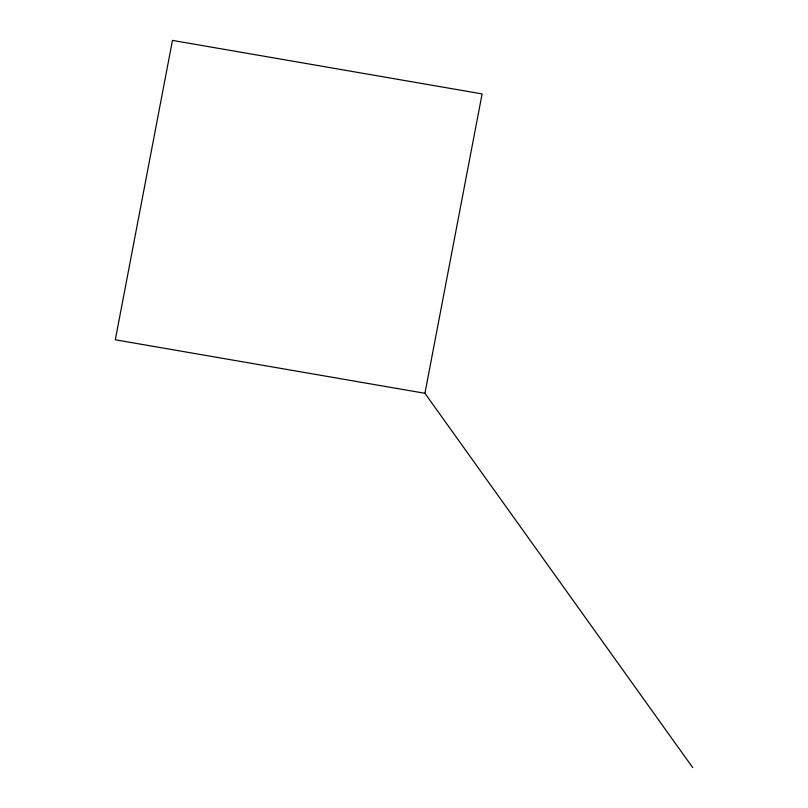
<?xml version="1.0" encoding="UTF-8"?>
<svg xmlns="http://www.w3.org/2000/svg" width="808" height="808" viewBox="0 0 808 808"><rect width="100%" height="100%" fill="white"/><g stroke="black" fill="none" stroke-linecap="round" stroke-linejoin="round"><path stroke-width="1.21" d="M424.927 393.294L482.103 93.91L172.468 40.4L115.302 339.794L424.927 393.294L692.698 767.6"/></g></svg>
